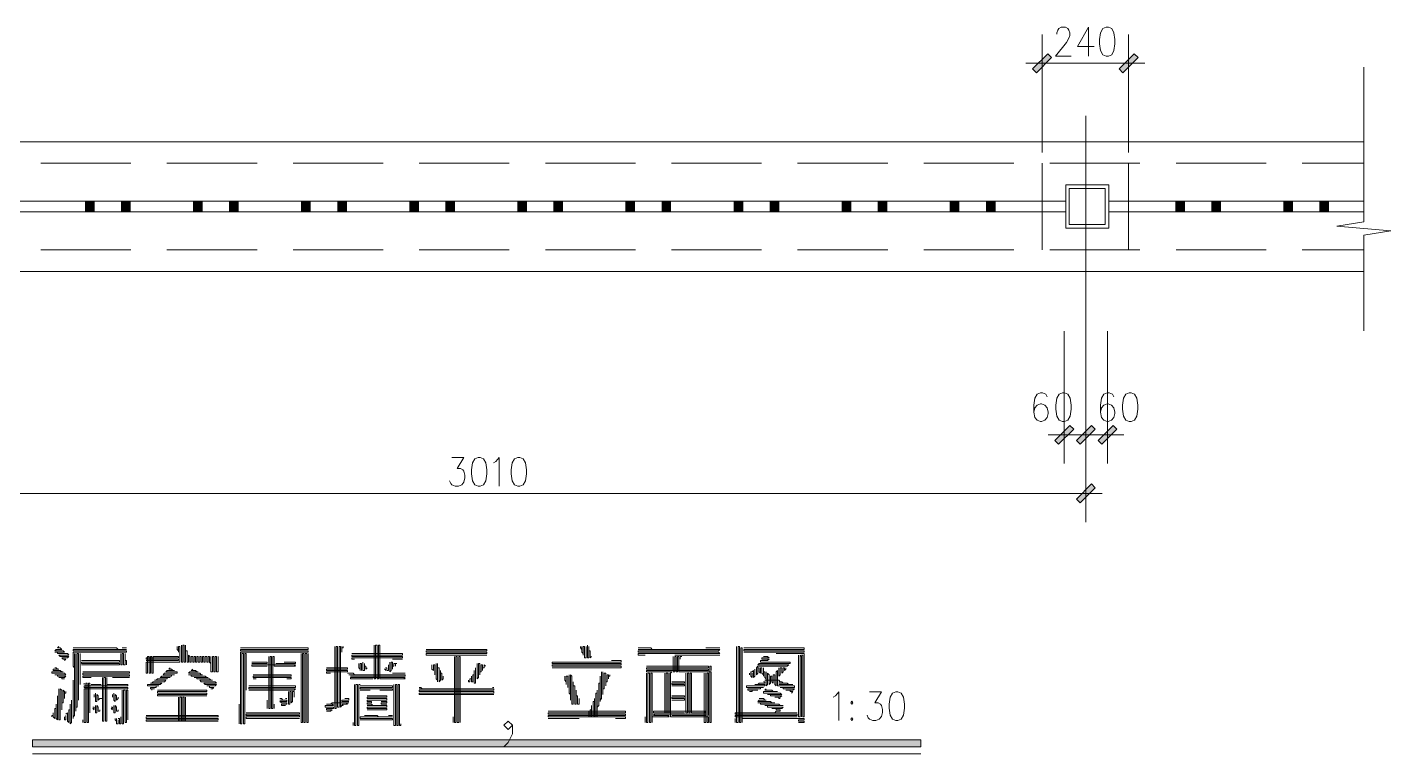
# Model space of a CAD drawing. Header units: millimetres. Extents: x 0 to 414, y 0 to 292.
# Drawn here: x 70.2 to 173.7, y 96.6 to 151.8 of the extents above; entities that cross this region are included whole.
import ezdxf

# ---------------------------------------------------------------- set-up
doc = ezdxf.new("R2010")
doc.units = ezdxf.units.MM

msp = doc.modelspace()

# ---------------------------------------------------------------- hatches: boundary and pattern name
h = msp.add_hatch(color=0)
h.dxf.hatch_style = 2
h.paths.add_polyline_path([(147.644556, 149.792972), (147.933833, 149.503694), (146.783778, 148.353639), (146.4945, 148.642917)])
h = msp.add_hatch(color=0)
h.dxf.hatch_style = 2
h.paths.add_polyline_path([(153.348972, 148.353639), (153.059694, 148.642917), (154.20975, 149.792972), (154.499028, 149.503694)])
h = msp.add_hatch(color=0)
h.dxf.hatch_style = 2
h.paths.add_polyline_path([(74.601917, 138.606389), (74.601917, 137.784417), (75.258083, 137.784417), (75.258083, 138.606389)])
h = msp.add_hatch(color=0)
h.dxf.hatch_style = 2
h.paths.add_polyline_path([(77.335944, 138.606389), (77.335944, 137.784417), (77.995639, 137.784417), (77.995639, 138.606389)])
h = msp.add_hatch(color=0)
h.dxf.hatch_style = 2
h.paths.add_polyline_path([(82.807528, 138.606389), (82.807528, 137.784417), (83.463694, 137.784417), (83.463694, 138.606389)])
h = msp.add_hatch(color=0)
h.dxf.hatch_style = 2
h.paths.add_polyline_path([(85.545083, 138.606389), (85.545083, 137.784417), (86.20125, 137.784417), (86.20125, 138.606389)])
h = msp.add_hatch(color=0)
h.dxf.hatch_style = 2
h.paths.add_polyline_path([(91.013139, 138.606389), (91.013139, 137.784417), (91.669306, 137.784417), (91.669306, 138.606389)])
h = msp.add_hatch(color=0)
h.dxf.hatch_style = 2
h.paths.add_polyline_path([(93.750694, 138.606389), (93.750694, 137.784417), (94.406861, 137.784417), (94.406861, 138.606389)])
h = msp.add_hatch(color=0)
h.dxf.hatch_style = 2
h.paths.add_polyline_path([(99.222278, 138.606389), (99.222278, 137.784417), (99.878444, 137.784417), (99.878444, 138.606389)])
h = msp.add_hatch(color=0)
h.dxf.hatch_style = 2
h.paths.add_polyline_path([(101.956306, 138.606389), (101.956306, 137.784417), (102.612472, 137.784417), (102.612472, 138.606389)])
h = msp.add_hatch(color=0)
h.dxf.hatch_style = 2
h.paths.add_polyline_path([(107.427889, 138.606389), (107.427889, 137.784417), (108.084056, 137.784417), (108.084056, 138.606389)])
h = msp.add_hatch(color=0)
h.dxf.hatch_style = 2
h.paths.add_polyline_path([(110.161917, 138.606389), (110.161917, 137.784417), (110.818083, 137.784417), (110.818083, 138.606389)])
h = msp.add_hatch(color=0)
h.dxf.hatch_style = 2
h.paths.add_polyline_path([(115.6335, 138.606389), (115.6335, 137.784417), (116.289667, 137.784417), (116.289667, 138.606389)])
h = msp.add_hatch(color=0)
h.dxf.hatch_style = 2
h.paths.add_polyline_path([(118.367528, 138.606389), (118.367528, 137.784417), (119.023694, 137.784417), (119.023694, 138.606389)])
h = msp.add_hatch(color=0)
h.dxf.hatch_style = 2
h.paths.add_polyline_path([(123.839111, 138.606389), (123.839111, 137.784417), (124.495278, 137.784417), (124.495278, 138.606389)])
h = msp.add_hatch(color=0)
h.dxf.hatch_style = 2
h.paths.add_polyline_path([(123.839111, 138.606389), (123.839111, 137.784417), (124.495278, 137.784417), (124.495278, 138.606389)])
h = msp.add_hatch(color=0)
h.dxf.hatch_style = 2
h.paths.add_polyline_path([(126.573139, 138.606389), (126.573139, 137.784417), (127.229306, 137.784417), (127.229306, 138.606389)])
h = msp.add_hatch(color=0)
h.dxf.hatch_style = 2
h.paths.add_polyline_path([(126.573139, 138.606389), (126.573139, 137.784417), (127.229306, 137.784417), (127.229306, 138.606389)])
h = msp.add_hatch(color=0)
h.dxf.hatch_style = 2
h.paths.add_polyline_path([(132.044722, 138.606389), (132.044722, 137.784417), (132.700889, 137.784417), (132.700889, 138.606389)])
h = msp.add_hatch(color=0)
h.dxf.hatch_style = 2
h.paths.add_polyline_path([(132.044722, 138.606389), (132.044722, 137.784417), (132.700889, 137.784417), (132.700889, 138.606389)])
h = msp.add_hatch(color=0)
h.dxf.hatch_style = 2
h.paths.add_polyline_path([(134.782278, 138.606389), (134.782278, 137.784417), (135.438444, 137.784417), (135.438444, 138.606389)])
h = msp.add_hatch(color=0)
h.dxf.hatch_style = 2
h.paths.add_polyline_path([(134.782278, 138.606389), (134.782278, 137.784417), (135.438444, 137.784417), (135.438444, 138.606389)])
h = msp.add_hatch(color=0)
h.dxf.hatch_style = 2
h.paths.add_polyline_path([(140.250333, 138.606389), (140.250333, 137.784417), (140.9065, 137.784417), (140.9065, 138.606389)])
h = msp.add_hatch(color=0)
h.dxf.hatch_style = 2
h.paths.add_polyline_path([(142.987889, 138.606389), (142.987889, 137.784417), (143.644056, 137.784417), (143.644056, 138.606389)])
h = msp.add_hatch(color=0)
h.dxf.hatch_style = 2
h.paths.add_polyline_path([(157.363583, 138.606389), (157.363583, 137.784417), (158.023278, 137.784417), (158.023278, 138.606389)])
h = msp.add_hatch(color=0)
h.dxf.hatch_style = 2
h.paths.add_polyline_path([(160.101139, 138.606389), (160.101139, 137.784417), (160.757306, 137.784417), (160.757306, 138.606389)])
h = msp.add_hatch(color=0)
h.dxf.hatch_style = 2
h.paths.add_polyline_path([(165.572722, 138.606389), (165.572722, 137.784417), (166.228889, 137.784417), (166.228889, 138.606389)])
h = msp.add_hatch(color=0)
h.dxf.hatch_style = 2
h.paths.add_polyline_path([(168.30675, 138.606389), (168.30675, 137.784417), (168.962917, 137.784417), (168.962917, 138.606389)])
h = msp.add_hatch(color=0)
h.dxf.hatch_style = 2
h.paths.add_polyline_path([(149.327306, 121.581333), (149.616583, 121.292056), (148.470056, 120.142), (148.17725, 120.431278)])
h = msp.add_hatch(color=0)
h.dxf.hatch_style = 2
h.paths.add_polyline_path([(150.967722, 121.581333), (151.257, 121.292056), (150.110472, 120.142), (149.821194, 120.431278)])
h = msp.add_hatch(color=0)
h.dxf.hatch_style = 2
h.paths.add_polyline_path([(150.110472, 120.142), (149.821194, 120.431278), (150.967722, 121.581333), (151.257, 121.292056)])
h = msp.add_hatch(color=0)
h.dxf.hatch_style = 2
h.paths.add_polyline_path([(151.750889, 120.142), (151.461611, 120.431278), (152.608139, 121.581333), (152.900944, 121.292056)])
h = msp.add_hatch(color=0)
h.dxf.hatch_style = 2
h.paths.add_polyline_path([(150.110472, 115.693472), (149.821194, 115.986278), (150.967722, 117.132806), (151.257, 116.843528)])
h = msp.add_hatch(color=0)
h.dxf.hatch_style = 2
h.paths.add_polyline_path([(70.590833, 97.162056), (70.590833, 97.708861), (138.024306, 97.708861), (138.024306, 97.162056)])

# ---------------------------------------------------------------- linework, layer by layer
at = {"color": 0, "lineweight": 0}
for points in [[(147.214167, 142.299972), (147.214167, 151.260528)], [(148.328944, 151.28875), (148.328944, 151.391056), (148.413611, 151.599194), (148.49475, 151.705028), (148.664083, 151.807333), (148.995694, 151.807333), (149.1615, 151.705028), (149.246167, 151.599194), (149.330833, 151.391056), (149.330833, 151.182917), (149.246167, 150.974778), (149.080361, 150.660806), (148.244278, 149.620111), (149.411972, 149.620111)], [(150.745472, 151.807333), (149.912917, 150.350361), (151.16175, 150.350361)], [(150.745472, 151.807333), (150.745472, 149.620111)], [(153.779361, 142.299972), (153.779361, 151.260528)], [(148.445361, 149.073306), (145.982972, 149.073306)], [(147.221222, 149.073306), (153.772306, 149.073306)], [(152.548167, 149.073306), (155.010556, 149.073306)], [(171.629917, 148.769917), (171.629917, 137.036528), (169.57675, 136.694333), (173.679556, 136.352139), (171.629917, 136.009944), (171.629917, 128.767417)], [(150.540861, 129.959806), (150.540861, 145.076333)], [(44.658139, 143.118417), (171.629917, 143.118417)], [(71.21525, 141.478), (78.055611, 141.478)], [(80.789639, 141.478), (87.626472, 141.478)], [(90.364028, 141.478), (97.200861, 141.478)], [(99.938417, 141.478), (106.77525, 141.478)], [(109.512806, 141.478), (116.349639, 141.478)], [(119.083667, 141.478), (125.924028, 141.478)], [(128.658056, 141.478), (135.498417, 141.478)], [(138.232444, 141.478), (145.072806, 141.478)], [(147.214167, 134.912806), (147.214167, 141.478)], [(147.806833, 141.478), (154.643667, 141.478)], [(153.779361, 134.912806), (153.779361, 141.478)], [(157.381222, 141.478), (164.218056, 141.478)], [(166.955611, 141.478), (171.629917, 141.478)], [(61.429194, 138.606389), (149.006278, 138.606389)], [(61.429194, 137.784417), (149.006278, 137.784417)], [(152.287111, 138.606389), (171.629917, 138.606389)], [(152.287111, 137.784417), (171.629917, 137.784417)], [(71.21525, 134.912806), (78.055611, 134.912806)], [(80.789639, 134.912806), (87.626472, 134.912806)], [(90.364028, 134.912806), (97.200861, 134.912806)], [(99.938417, 134.912806), (106.77525, 134.912806)], [(109.512806, 134.912806), (116.349639, 134.912806)], [(119.083667, 134.912806), (125.924028, 134.912806)], [(128.658056, 134.912806), (135.498417, 134.912806)], [(138.232444, 134.912806), (145.072806, 134.912806)], [(147.806833, 134.912806), (154.643667, 134.912806)], [(157.381222, 134.912806), (164.218056, 134.912806)], [(166.955611, 134.912806), (171.629917, 134.912806)], [(44.658139, 133.272389), (171.629917, 133.272389)], [(150.540861, 132.422194), (150.540861, 114.225917)], [(148.896917, 128.735667), (148.896917, 118.674444)], [(150.540861, 128.735667), (150.540861, 118.674444)], [(150.540861, 128.735667), (150.540861, 118.674444)], [(152.181278, 128.735667), (152.181278, 118.674444)], [(147.591639, 123.740333), (147.506972, 123.948472), (147.2565, 124.054306), (147.090694, 124.054306), (146.840222, 123.948472), (146.674417, 123.638028), (146.58975, 123.115917), (146.58975, 122.593806), (146.674417, 122.177528), (146.840222, 121.969389), (147.090694, 121.867083), (147.175361, 121.867083), (147.425833, 121.969389), (147.591639, 122.177528), (147.672778, 122.4915), (147.672778, 122.593806), (147.591639, 122.907778), (147.425833, 123.115917), (147.175361, 123.22175), (147.090694, 123.22175), (146.840222, 123.115917), (146.674417, 122.907778), (146.58975, 122.593806)], [(152.654, 123.740333), (152.569333, 123.948472), (152.318861, 124.054306), (152.153056, 124.054306), (151.902583, 123.948472), (151.736778, 123.638028), (151.652111, 123.115917), (151.652111, 122.593806), (151.736778, 122.177528), (151.902583, 121.969389), (152.153056, 121.867083), (152.237722, 121.867083), (152.488194, 121.969389), (152.654, 122.177528), (152.738667, 122.4915), (152.738667, 122.593806), (152.654, 122.907778), (152.488194, 123.115917), (152.237722, 123.22175), (152.153056, 123.22175), (151.902583, 123.115917), (151.736778, 122.907778), (151.652111, 122.593806)], [(150.128111, 120.861667), (147.665722, 120.861667)], [(148.9075, 120.861667), (150.530278, 120.861667)], [(151.768528, 120.861667), (149.309667, 120.861667)], [(149.309667, 120.861667), (151.768528, 120.861667)], [(152.170694, 120.861667), (150.547917, 120.861667)], [(150.950083, 120.861667), (153.412472, 120.861667)], [(102.411389, 119.150694), (103.328611, 119.150694), (102.827667, 118.314611), (103.078139, 118.314611), (103.243944, 118.212306), (103.328611, 118.106472), (103.413278, 117.796028), (103.413278, 117.587889), (103.328611, 117.273917), (103.162806, 117.065778), (102.912333, 116.959944), (102.661861, 116.959944), (102.411389, 117.065778), (102.326722, 117.171611), (102.245583, 117.37975)], [(105.579333, 118.734417), (105.745139, 118.836722), (105.995611, 119.150694), (105.995611, 116.959944)], [(150.530278, 116.413139), (59.795833, 116.413139)], [(149.309667, 116.413139), (151.768528, 116.413139)], [(72.591083, 104.785583), (72.48525, 104.67975), (72.696917, 104.67975), (72.806278, 104.570389), (72.379417, 104.570389), (72.270056, 104.464556), (72.912111, 104.464556), (73.017944, 104.358722), (72.270056, 104.358722), (72.48525, 104.358722), (72.48525, 104.249361), (73.233139, 104.249361), (73.338972, 104.143528), (72.591083, 104.143528), (72.696917, 104.037694), (73.338972, 104.037694), (73.233139, 103.928333), (72.806278, 103.928333), (72.912111, 103.8225), (73.127306, 103.8225), (73.017944, 103.716667)], [(73.66, 104.67975), (75.261611, 104.67975), (76.86675, 104.67975), (76.972583, 104.67975), (77.078417, 104.570389), (77.720472, 104.570389), (76.118861, 104.570389), (74.513722, 104.570389), (73.66, 104.570389), (73.66, 104.464556), (75.261611, 104.464556), (76.86675, 104.464556), (77.720472, 104.464556), (77.720472, 104.358722), (76.118861, 104.358722), (74.513722, 104.358722), (73.66, 104.358722), (73.66, 104.249361), (73.66, 103.289806), (73.765833, 103.180444), (73.765833, 104.249361), (73.765833, 102.64775), (73.765833, 101.046139), (73.765833, 99.550361), (73.66, 99.441), (73.66, 99.335167), (73.66, 100.936778), (73.66, 102.220889)], [(77.399444, 104.67975), (77.720472, 104.67975)], [(81.56575, 104.785583), (81.56575, 104.570389), (81.675111, 104.464556), (81.675111, 104.358722), (81.675111, 104.785583), (81.780944, 104.785583), (81.780944, 103.610833), (81.675111, 103.610833), (80.069972, 103.610833), (79.21625, 103.610833), (79.21625, 103.501472), (79.21625, 102.753583), (79.322083, 102.753583), (79.322083, 104.037694), (79.431444, 104.037694), (79.431444, 102.753583), (79.537278, 102.753583), (79.537278, 104.037694), (79.643111, 104.037694), (79.643111, 102.753583), (79.748944, 102.753583), (79.748944, 104.037694), (79.858306, 104.037694), (81.459917, 104.037694), (81.675111, 104.037694), (81.675111, 103.928333), (80.069972, 103.928333), (79.21625, 103.928333), (79.21625, 103.8225), (80.817861, 103.8225), (81.675111, 103.8225), (81.675111, 103.716667), (80.069972, 103.716667), (79.21625, 103.716667)], [(81.886778, 104.891417), (81.886778, 103.610833), (81.996139, 103.610833), (81.996139, 104.891417), (82.101972, 104.891417), (82.101972, 103.610833), (82.207806, 103.610833), (82.207806, 104.891417), (82.207806, 104.464556), (82.313639, 104.464556), (82.313639, 103.610833), (82.423, 103.610833), (82.423, 104.143528), (82.528833, 104.037694), (82.528833, 103.610833), (82.634667, 103.610833), (82.634667, 104.037694), (82.744028, 104.037694), (82.744028, 103.610833), (82.849861, 103.610833), (82.849861, 104.037694), (82.955694, 104.037694), (82.955694, 103.610833), (83.061528, 103.610833), (83.061528, 104.037694), (83.170889, 104.037694), (83.170889, 103.610833), (83.276722, 103.610833), (83.276722, 104.037694), (83.382556, 104.037694), (83.382556, 103.610833), (83.491917, 103.610833), (83.491917, 104.037694), (83.59775, 104.037694), (83.59775, 103.610833), (83.703583, 103.610833), (83.703583, 104.037694), (83.809417, 104.037694), (83.809417, 103.610833), (83.918778, 103.610833), (83.918778, 104.037694), (84.024611, 104.037694), (84.024611, 103.610833), (84.130444, 103.501472), (84.130444, 104.037694), (84.130444, 102.862944), (84.239806, 102.862944), (84.239806, 104.037694), (84.345639, 104.037694), (84.345639, 102.862944), (84.451472, 102.862944), (84.451472, 104.037694), (84.557306, 104.037694), (84.557306, 102.862944), (84.666667, 102.862944), (84.666667, 104.037694)], [(86.374111, 104.67975), (91.5035, 104.67975), (91.5035, 104.570389), (86.374111, 104.570389), (86.374111, 104.464556), (91.5035, 104.464556), (91.5035, 104.358722), (86.374111, 104.358722), (86.374111, 104.249361), (86.374111, 98.908306), (86.483472, 98.908306), (86.483472, 104.249361), (86.589306, 104.249361), (86.589306, 98.908306), (86.695139, 98.908306), (86.695139, 104.249361), (86.8045, 104.249361), (86.8045, 102.64775), (86.8045, 101.473)], [(93.5355, 104.785583), (93.5355, 103.180444), (93.5355, 101.578833), (93.5355, 100.083056), (93.641333, 100.083056), (93.641333, 101.684667), (93.641333, 103.289806), (93.641333, 104.785583), (93.747167, 104.785583), (93.747167, 103.180444), (93.747167, 101.578833), (93.747167, 100.188889), (93.856528, 100.188889), (93.856528, 101.794028), (93.856528, 103.395639), (93.856528, 104.785583), (93.962361, 104.785583), (93.962361, 103.180444), (93.962361, 101.578833), (93.962361, 100.188889), (94.068194, 100.29825), (94.174028, 100.29825), (94.068194, 100.404083), (94.495056, 100.404083), (94.389222, 100.509917), (94.604417, 100.509917), (93.320306, 100.509917), (93.214472, 100.404083), (93.426139, 100.404083)], [(94.068194, 104.785583), (94.068194, 104.358722), (94.068194, 104.67975), (94.174028, 104.67975), (94.174028, 104.785583)], [(96.527056, 104.891417), (96.527056, 103.289806), (96.527056, 102.326722), (96.632889, 102.326722), (96.632889, 103.928333), (96.632889, 104.891417), (96.738722, 104.891417), (96.738722, 103.289806), (96.738722, 102.326722), (96.848083, 102.326722), (96.848083, 103.928333), (96.848083, 104.891417), (96.953917, 104.891417), (96.953917, 103.289806), (96.953917, 102.326722), (97.05975, 102.326722), (98.664889, 102.326722), (98.876556, 102.326722), (98.770722, 102.432556), (98.876556, 102.432556), (97.274944, 102.432556), (95.669806, 102.432556), (94.71025, 102.432556), (94.71025, 102.326722), (96.311861, 102.326722), (96.417694, 102.326722)], [(100.478167, 104.570389), (102.083306, 104.570389), (103.684917, 104.570389), (105.074861, 104.570389), (105.074861, 104.464556), (103.47325, 104.464556), (101.868111, 104.464556), (100.478167, 104.464556), (100.478167, 104.358722), (102.083306, 104.358722), (103.684917, 104.358722), (105.074861, 104.358722), (105.074861, 104.249361), (103.47325, 104.249361), (101.868111, 104.249361), (100.478167, 104.249361), (100.478167, 104.143528), (102.083306, 104.143528), (103.684917, 104.143528), (105.074861, 104.143528)], [(112.17275, 104.785583), (112.17275, 104.67975), (112.278583, 104.570389), (112.278583, 104.785583), (112.278583, 104.358722), (112.384417, 104.249361), (112.384417, 104.143528), (112.384417, 104.785583), (112.493778, 104.785583), (112.493778, 103.928333), (112.599611, 103.928333), (112.599611, 104.785583)], [(112.705444, 104.891417), (112.705444, 103.928333), (112.814806, 103.928333), (112.814806, 104.785583), (112.814806, 104.464556), (112.920639, 104.464556), (112.920639, 103.928333), (113.026472, 104.037694)], [(116.55425, 104.67975), (117.513806, 104.67975), (117.623167, 104.570389), (116.55425, 104.570389), (122.749028, 104.570389), (122.643194, 104.464556), (116.55425, 104.464556), (116.55425, 104.358722), (122.643194, 104.358722), (122.749028, 104.249361), (116.55425, 104.249361), (116.55425, 104.143528), (117.086944, 104.143528)], [(121.683639, 104.67975), (122.749028, 104.67975)], [(124.033139, 104.785583), (124.033139, 99.014139), (124.138972, 99.014139), (124.138972, 104.785583), (124.244806, 104.785583), (124.244806, 99.014139), (124.354167, 99.014139), (124.354167, 104.67975), (124.46, 104.67975), (124.46, 99.014139), (124.46, 99.335167), (124.565833, 99.335167), (126.170972, 99.335167), (127.772583, 99.335167), (129.162528, 99.335167), (129.162528, 99.229333), (128.735667, 99.229333), (128.735667, 99.1235), (129.162528, 99.1235), (129.162528, 99.014139), (128.735667, 99.014139)], [(124.565833, 104.67975), (126.170972, 104.67975), (127.772583, 104.67975), (129.162528, 104.67975), (129.162528, 104.570389), (127.557389, 104.570389), (125.955778, 104.570389), (124.565833, 104.570389), (124.565833, 104.464556), (126.170972, 104.464556), (127.772583, 104.464556), (129.162528, 104.464556), (129.162528, 104.358722), (127.557389, 104.358722), (125.955778, 104.358722), (124.565833, 104.358722)], [(73.875194, 104.249361), (73.875194, 102.64775), (73.875194, 101.046139), (73.875194, 99.871389), (73.875194, 100.188889), (73.981028, 100.188889), (73.981028, 101.794028), (73.981028, 103.395639), (73.981028, 104.249361), (74.086861, 104.249361), (74.086861, 102.64775), (74.086861, 101.046139), (74.086861, 100.725111)], [(74.192694, 104.249361), (74.192694, 102.64775), (74.192694, 101.899861)], [(74.302056, 103.716667), (75.903667, 103.716667), (77.187778, 103.716667), (77.187778, 103.610833), (75.582639, 103.610833), (74.302056, 103.610833), (74.302056, 103.501472), (75.903667, 103.501472), (77.187778, 103.501472), (77.187778, 103.395639), (75.582639, 103.395639), (74.302056, 103.395639)], [(77.293611, 104.249361), (77.293611, 103.395639), (77.399444, 103.395639), (77.399444, 104.249361), (77.505278, 104.249361), (77.505278, 103.395639), (77.614639, 103.395639), (77.614639, 104.249361), (77.614639, 103.716667), (77.720472, 103.716667), (77.720472, 103.395639)], [(88.511944, 104.037694), (88.511944, 102.432556), (88.511944, 100.830944), (88.511944, 100.083056), (88.617778, 100.083056), (88.617778, 101.684667), (88.617778, 103.289806), (88.617778, 104.037694), (88.727139, 104.037694), (88.727139, 102.432556), (88.727139, 100.830944), (88.727139, 100.083056), (88.832972, 100.083056), (88.832972, 101.684667), (88.832972, 103.289806), (88.832972, 104.037694), (88.938806, 104.037694), (88.938806, 103.289806), (89.048167, 103.289806), (90.543944, 103.289806), (90.434583, 103.395639), (90.543944, 103.395639), (88.938806, 103.395639), (87.337194, 103.395639), (87.231361, 103.395639), (87.231361, 103.289806), (88.406111, 103.289806)], [(87.231361, 103.610833), (88.406111, 103.610833), (88.406111, 103.501472), (87.231361, 103.501472)], [(89.686694, 103.610833), (90.543944, 103.610833), (90.543944, 103.501472), (89.048167, 103.501472)], [(90.970806, 104.249361), (90.970806, 99.014139), (91.076639, 99.014139), (91.076639, 104.249361), (91.182472, 104.249361), (91.182472, 99.014139), (91.291833, 99.014139), (91.291833, 104.249361), (91.397667, 104.249361), (91.397667, 99.014139), (91.5035, 99.014139), (91.5035, 104.249361)], [(94.816083, 104.249361), (96.417694, 104.249361), (98.022833, 104.249361), (98.664889, 104.249361), (98.664889, 104.143528), (97.05975, 104.143528), (95.458139, 104.143528), (94.816083, 104.143528), (94.816083, 104.037694), (96.417694, 104.037694), (98.022833, 104.037694), (98.664889, 104.037694), (98.664889, 103.928333), (97.05975, 103.928333), (95.458139, 103.928333), (94.816083, 103.928333), (94.816083, 103.8225), (95.031278, 103.8225)], [(95.352306, 103.501472), (95.352306, 103.180444), (95.458139, 103.074611), (95.458139, 102.968778), (95.458139, 103.501472), (95.563972, 103.501472), (95.563972, 102.968778)], [(95.669806, 103.610833), (95.669806, 102.968778), (95.779167, 102.968778), (95.779167, 103.501472), (95.779167, 103.289806), (95.885, 103.289806), (95.885, 103.074611), (95.990833, 103.180444)], [(97.701806, 103.610833), (97.701806, 102.862944), (97.807639, 102.968778), (97.807639, 103.610833), (97.917, 103.610833), (97.917, 103.074611), (97.917, 103.289806), (98.022833, 103.289806), (98.022833, 103.501472), (98.128667, 103.501472), (98.128667, 103.289806), (98.128667, 103.501472), (98.2345, 103.501472)], [(97.917, 103.8225), (98.664889, 103.8225)], [(101.226056, 103.501472), (101.226056, 102.326722), (101.335417, 102.220889), (101.335417, 102.115056), (101.335417, 103.501472), (101.335417, 103.180444), (101.44125, 103.180444), (101.44125, 102.115056), (101.547083, 102.220889), (101.547083, 102.968778), (101.547083, 102.753583), (101.656444, 102.753583), (101.656444, 102.220889), (101.762278, 102.326722), (101.762278, 102.541917)], [(102.616, 104.037694), (102.616, 99.014139), (102.725361, 99.014139), (102.725361, 104.037694), (102.831194, 104.037694), (102.831194, 99.014139), (102.937028, 99.014139), (102.937028, 104.037694), (103.042861, 104.037694), (103.042861, 99.014139)], [(104.326972, 103.501472), (104.326972, 102.326722), (104.432806, 102.432556), (104.432806, 103.501472), (104.538639, 103.501472), (104.538639, 102.64775), (104.538639, 102.862944), (104.648, 102.862944), (104.648, 103.395639), (104.753833, 103.395639), (104.753833, 102.968778), (104.753833, 103.180444), (104.859667, 103.180444), (104.859667, 103.395639), (104.969028, 103.289806)], [(114.52225, 103.716667), (115.270139, 103.716667), (115.270139, 103.610833), (110.034917, 103.610833), (110.034917, 103.501472), (115.270139, 103.501472), (115.270139, 103.395639), (110.034917, 103.395639), (110.034917, 103.289806), (115.270139, 103.289806), (115.270139, 103.180444), (110.034917, 103.180444)], [(119.224778, 104.037694), (119.224778, 102.862944), (119.330611, 102.862944), (119.330611, 104.037694), (119.439972, 104.037694), (119.439972, 102.862944), (119.545806, 102.862944), (119.545806, 104.037694), (119.651639, 104.037694), (119.651639, 102.862944), (119.757472, 102.862944), (121.362611, 102.862944), (122.1105, 102.862944), (122.1105, 102.753583), (122.1105, 101.151972), (122.1105, 99.550361), (122.1105, 99.014139), (122.001139, 99.014139), (122.001139, 100.619278), (122.001139, 102.220889), (122.001139, 103.289806), (122.1105, 103.289806), (122.1105, 102.968778)], [(119.330611, 104.143528), (120.93575, 104.143528), (122.537361, 104.143528), (122.749028, 104.143528)], [(119.757472, 104.037694), (119.757472, 103.8225), (119.757472, 104.037694), (119.866833, 104.037694)], [(126.061611, 104.037694), (126.382639, 104.037694), (126.492, 103.928333), (125.955778, 103.928333), (125.955778, 103.8225), (126.492, 103.8225), (126.382639, 103.716667), (125.849944, 103.716667), (125.849944, 103.610833), (127.451556, 103.610833), (128.093611, 103.610833), (128.093611, 103.501472), (126.492, 103.501472), (125.744111, 103.501472), (125.63475, 103.395639), (127.239889, 103.395639), (127.987778, 103.395639), (127.878417, 103.289806), (126.276806, 103.289806), (125.63475, 103.289806), (125.528917, 103.180444), (125.528917, 102.64775), (125.63475, 102.753583), (125.63475, 103.180444), (125.744111, 103.180444), (125.744111, 102.862944), (125.849944, 102.753583), (125.849944, 103.180444), (125.955778, 103.180444), (125.955778, 102.753583), (126.061611, 102.64775), (126.061611, 102.541917), (126.061611, 103.180444), (126.061611, 102.862944), (126.170972, 102.862944), (126.170972, 102.432556), (126.276806, 102.326722), (126.276806, 102.862944), (126.276806, 101.794028), (126.382639, 101.899861), (126.382639, 102.753583), (126.492, 102.64775), (126.492, 101.899861), (126.597833, 102.005694), (126.597833, 102.541917), (126.703667, 102.541917), (126.703667, 102.115056), (126.8095, 102.005694), (126.8095, 102.64775), (126.918861, 102.64775), (126.918861, 101.899861), (127.024694, 101.794028), (127.024694, 102.862944), (127.130528, 102.968778), (127.130528, 101.794028), (127.239889, 101.794028), (128.414639, 101.794028), (128.414639, 101.684667), (127.345722, 101.684667), (127.557389, 101.684667), (127.557389, 101.578833), (128.414639, 101.578833), (128.305278, 101.473), (127.772583, 101.473), (128.093611, 101.473), (128.093611, 101.367167), (128.305278, 101.367167), (128.199444, 101.257806)], [(127.024694, 104.249361), (128.626306, 104.249361), (129.162528, 104.249361), (129.162528, 104.143528), (129.162528, 102.541917), (129.162528, 100.936778), (129.162528, 99.441), (129.053167, 99.441), (129.053167, 101.046139), (129.053167, 102.64775), (129.053167, 104.143528), (128.947333, 104.143528)], [(128.735667, 104.143528), (128.735667, 102.541917), (128.735667, 100.936778), (128.735667, 99.441), (128.8415, 99.441), (128.8415, 101.046139), (128.8415, 102.64775), (128.8415, 104.143528), (128.947333, 104.037694), (128.947333, 102.432556), (128.947333, 100.830944), (128.947333, 99.441)], [(72.270056, 103.180444), (72.379417, 103.180444), (72.48525, 103.074611), (72.591083, 103.074611), (72.164222, 103.074611), (72.164222, 102.968778), (72.696917, 102.968778), (72.806278, 102.862944), (72.912111, 102.862944), (72.058389, 102.862944), (72.058389, 102.753583), (73.017944, 102.753583), (73.127306, 102.64775), (72.270056, 102.64775), (72.48525, 102.64775), (72.48525, 102.541917), (73.127306, 102.541917), (73.017944, 102.432556), (72.591083, 102.432556), (72.806278, 102.432556), (72.806278, 102.326722), (73.017944, 102.326722)], [(74.407889, 102.862944), (76.0095, 102.862944), (77.614639, 102.862944), (77.935667, 102.862944), (77.935667, 102.753583), (76.330528, 102.753583), (74.728917, 102.753583), (74.407889, 102.753583), (74.407889, 102.64775), (76.0095, 102.64775), (77.614639, 102.64775), (77.935667, 102.64775), (77.935667, 102.541917), (76.330528, 102.541917), (74.728917, 102.541917), (74.407889, 102.541917), (74.407889, 102.432556), (75.049944, 102.432556)], [(81.033056, 103.180444), (80.927222, 103.074611), (81.138889, 103.074611), (81.24825, 102.968778), (81.354083, 102.968778), (80.817861, 102.968778), (80.712028, 102.862944), (81.56575, 102.862944), (81.56575, 102.753583), (80.606194, 102.753583), (80.496833, 102.64775), (81.354083, 102.64775), (81.138889, 102.64775), (81.138889, 102.541917), (80.391, 102.541917), (80.285167, 102.432556), (81.033056, 102.432556), (80.817861, 102.432556), (80.817861, 102.326722), (80.069972, 102.326722), (79.964139, 102.220889), (79.858306, 102.220889), (80.712028, 102.220889), (80.606194, 102.115056), (79.748944, 102.115056), (79.643111, 102.005694), (79.537278, 102.005694), (80.391, 102.005694), (80.285167, 101.899861), (79.322083, 101.899861), (79.322083, 101.794028), (80.179333, 101.794028), (79.964139, 101.794028), (79.964139, 101.684667), (79.537278, 101.684667), (79.537278, 101.578833), (79.858306, 101.578833), (79.643111, 101.578833), (79.643111, 101.473)], [(82.744028, 103.074611), (82.634667, 102.968778), (82.955694, 102.968778), (83.061528, 102.862944), (83.170889, 102.862944), (82.528833, 102.862944), (82.423, 102.753583), (83.276722, 102.753583), (83.382556, 102.64775), (83.491917, 102.64775), (82.423, 102.64775), (82.634667, 102.64775), (82.634667, 102.541917), (83.703583, 102.541917), (83.809417, 102.432556), (83.918778, 102.432556), (82.849861, 102.432556), (83.061528, 102.432556), (83.061528, 102.326722), (84.024611, 102.326722), (84.130444, 102.220889), (84.239806, 102.220889), (83.276722, 102.220889), (83.382556, 102.115056), (84.451472, 102.115056), (84.557306, 102.005694), (83.59775, 102.005694), (83.703583, 101.899861), (84.557306, 101.899861), (84.451472, 101.794028), (83.809417, 101.794028), (84.024611, 101.794028), (84.024611, 101.684667), (84.345639, 101.684667), (84.239806, 101.578833), (84.130444, 101.578833)], [(87.337194, 102.64775), (88.938806, 102.64775), (90.222917, 102.64775), (90.222917, 102.541917), (88.617778, 102.541917), (87.337194, 102.541917), (87.337194, 102.432556), (88.938806, 102.432556), (90.222917, 102.432556), (90.222917, 102.326722), (89.901889, 102.326722)], [(92.893444, 103.180444), (94.495056, 103.180444), (94.495056, 103.074611), (92.893444, 103.074611), (92.893444, 102.968778), (94.495056, 102.968778), (94.495056, 102.862944), (92.893444, 102.862944), (92.893444, 102.753583), (93.214472, 102.753583)], [(94.495056, 102.753583), (94.921917, 102.753583), (95.031278, 102.64775), (94.604417, 102.64775), (96.206028, 102.64775), (97.807639, 102.64775), (98.876556, 102.64775), (98.876556, 102.541917), (97.274944, 102.541917), (95.669806, 102.541917), (94.71025, 102.541917)], [(97.274944, 103.074611), (97.380778, 103.074611), (97.380778, 102.968778)], [(97.595972, 103.395639), (97.595972, 102.968778), (97.486611, 102.968778), (97.486611, 103.180444), (97.380778, 103.180444)], [(97.917, 102.753583), (98.876556, 102.753583)], [(100.908556, 103.395639), (100.908556, 103.074611), (101.014389, 102.968778), (101.014389, 103.395639), (101.120222, 103.395639), (101.120222, 102.64775)], [(104.221139, 103.180444), (104.221139, 102.005694), (104.111778, 102.005694), (104.111778, 102.968778), (104.111778, 102.64775), (104.005944, 102.64775), (104.005944, 102.115056), (103.900111, 102.115056), (103.900111, 102.541917), (103.900111, 102.326722), (103.79075, 102.326722), (103.79075, 102.115056), (103.684917, 102.115056), (103.684917, 102.220889)], [(110.998, 102.541917), (110.998, 102.220889), (111.103833, 102.115056), (111.103833, 101.899861), (111.103833, 102.541917), (111.209667, 102.541917), (111.209667, 101.684667)], [(111.319028, 102.64775), (111.319028, 101.257806), (111.424861, 101.151972), (111.424861, 100.725111), (111.424861, 102.326722), (111.424861, 102.64775), (111.530694, 102.541917), (111.530694, 100.936778), (111.530694, 100.404083), (111.636528, 100.404083), (111.636528, 102.005694), (111.636528, 102.115056), (111.636528, 101.794028), (111.745889, 101.794028), (111.745889, 100.404083), (111.851722, 100.404083), (111.851722, 101.473), (111.851722, 101.046139), (111.957556, 101.046139), (111.957556, 100.404083), (112.066917, 100.404083), (112.066917, 100.830944)], [(113.774361, 102.862944), (113.774361, 101.257806), (113.774361, 100.830944), (113.668528, 100.725111), (113.668528, 100.619278), (113.668528, 102.220889), (113.668528, 102.541917), (113.668528, 102.005694), (113.562694, 102.005694), (113.562694, 100.404083), (113.562694, 100.29825), (113.453333, 100.188889), (113.453333, 99.441), (113.453333, 101.046139), (113.453333, 101.473), (113.453333, 101.257806), (113.3475, 101.257806), (113.3475, 99.656194), (113.3475, 99.441), (113.241667, 99.441), (113.241667, 100.830944), (113.241667, 100.619278), (113.132306, 100.619278), (113.132306, 99.441), (113.026472, 99.441), (113.026472, 100.29825), (113.026472, 99.977222), (112.920639, 99.977222), (112.920639, 99.441), (112.814806, 99.441), (112.814806, 99.871389), (112.705444, 99.871389)], [(113.883722, 102.862944), (113.883722, 101.257806), (113.883722, 101.151972), (113.883722, 101.578833), (113.989556, 101.578833), (113.989556, 102.753583), (114.095389, 102.753583), (114.095389, 101.794028), (114.095389, 102.115056), (114.201222, 102.115056), (114.201222, 102.64775), (114.310583, 102.64775), (114.310583, 102.326722), (114.310583, 102.541917), (114.416417, 102.541917), (114.416417, 102.64775)], [(117.192778, 103.289806), (118.797917, 103.289806), (120.399528, 103.289806), (121.895306, 103.289806), (121.895306, 103.180444), (120.293694, 103.180444), (118.688556, 103.180444), (117.192778, 103.180444), (117.192778, 103.074611), (118.797917, 103.074611), (120.399528, 103.074611), (121.895306, 103.074611), (121.895306, 102.968778), (120.293694, 102.968778), (118.688556, 102.968778), (117.192778, 102.968778), (117.192778, 102.862944), (118.797917, 102.862944), (119.118944, 102.862944), (119.009583, 102.753583), (119.009583, 101.151972), (119.009583, 99.550361), (119.009583, 99.441), (119.118944, 99.441), (120.720556, 99.441), (121.895306, 99.441), (121.895306, 99.335167), (121.895306, 99.014139), (121.789472, 99.014139), (121.789472, 100.619278), (121.789472, 102.220889), (121.789472, 102.753583), (121.895306, 102.753583), (121.895306, 101.151972), (121.895306, 99.550361)], [(117.192778, 102.753583), (117.192778, 101.151972), (117.192778, 99.550361), (117.192778, 99.014139), (117.302139, 99.014139), (117.302139, 100.619278), (117.302139, 102.220889), (117.302139, 102.753583), (117.407972, 102.753583), (117.407972, 101.151972), (117.407972, 99.550361), (117.407972, 99.014139), (117.513806, 99.014139), (117.513806, 100.619278), (117.513806, 102.220889), (117.513806, 102.753583), (117.623167, 102.753583), (117.623167, 101.151972), (117.623167, 99.550361), (117.623167, 99.014139), (117.623167, 99.441), (117.729, 99.441), (118.90375, 99.441), (118.797917, 99.550361), (118.90375, 99.550361), (117.729, 99.550361), (117.834833, 99.656194), (117.729, 99.656194), (119.330611, 99.656194), (120.93575, 99.656194), (121.683639, 99.656194), (121.683639, 99.550361), (120.0785, 99.550361), (119.118944, 99.550361)], [(120.187861, 102.753583), (120.187861, 101.151972), (120.187861, 99.762028), (120.293694, 99.762028), (120.293694, 101.367167), (120.293694, 102.753583), (120.399528, 102.753583), (120.399528, 101.151972), (120.399528, 99.762028), (120.505361, 99.762028), (120.505361, 101.367167), (120.505361, 102.753583), (120.614722, 102.753583), (120.614722, 101.151972), (120.614722, 99.762028), (120.720556, 99.762028), (121.683639, 99.762028), (121.574278, 99.871389), (121.683639, 99.871389), (120.0785, 99.871389), (118.476889, 99.871389), (117.729, 99.871389), (117.729, 99.762028), (119.330611, 99.762028), (120.0785, 99.762028)], [(118.582722, 102.753583), (118.582722, 101.151972), (118.582722, 99.762028), (118.688556, 99.762028), (118.688556, 101.367167), (118.688556, 102.753583), (118.797917, 102.753583), (118.797917, 101.151972), (118.797917, 99.762028), (118.90375, 99.762028), (118.90375, 101.367167), (118.90375, 102.753583)], [(121.574278, 102.753583), (121.574278, 101.151972), (121.574278, 99.550361), (121.574278, 99.014139), (121.683639, 99.014139), (121.683639, 100.619278), (121.683639, 102.220889), (121.683639, 102.753583)], [(124.996222, 102.753583), (124.996222, 102.64775)], [(125.423083, 103.074611), (125.423083, 102.541917), (125.313722, 102.432556), (125.313722, 102.968778), (125.207889, 102.862944), (125.102056, 102.862944), (125.102056, 102.541917), (125.207889, 102.432556), (125.207889, 102.753583)], [(127.239889, 103.180444), (127.239889, 102.541917), (127.345722, 102.64775), (127.345722, 103.180444), (127.451556, 103.180444), (127.451556, 102.753583), (127.557389, 102.862944), (127.557389, 103.180444), (127.66675, 103.180444), (127.66675, 102.968778), (127.772583, 103.074611), (127.772583, 103.180444)], [(72.591083, 101.578833), (72.591083, 99.977222), (72.591083, 99.229333), (72.696917, 99.229333), (72.696917, 100.830944), (72.696917, 101.578833), (72.806278, 101.473), (72.806278, 99.977222), (72.806278, 100.509917), (72.912111, 100.509917), (72.912111, 101.473), (73.017944, 101.367167), (73.017944, 100.830944), (73.017944, 101.257806), (73.127306, 101.257806), (73.127306, 101.367167)], [(75.903667, 102.432556), (75.903667, 100.830944), (75.903667, 99.229333), (75.903667, 99.1235), (76.0095, 99.1235), (76.0095, 100.725111), (76.0095, 102.326722), (76.0095, 102.432556), (76.118861, 102.432556), (76.118861, 100.830944), (76.118861, 99.229333), (76.118861, 99.1235), (76.224694, 99.1235), (76.224694, 100.725111), (76.224694, 102.326722), (76.224694, 102.432556), (76.224694, 101.899861), (76.330528, 101.899861), (77.826306, 101.899861), (77.826306, 101.794028), (76.224694, 101.794028), (74.623083, 101.794028), (74.513722, 101.794028), (74.513722, 101.684667), (76.118861, 101.684667), (77.720472, 101.684667), (77.826306, 101.684667), (77.826306, 101.578833), (76.224694, 101.578833), (74.623083, 101.578833), (74.513722, 101.578833), (74.513722, 101.473), (74.513722, 99.871389), (74.513722, 99.014139), (74.623083, 99.014139), (74.623083, 100.619278), (74.623083, 102.005694), (74.728917, 102.005694), (74.728917, 100.404083), (74.728917, 99.014139), (74.83475, 99.014139), (74.83475, 100.619278), (74.83475, 102.005694), (74.940583, 102.005694), (74.940583, 100.404083), (74.940583, 99.762028)], [(74.513722, 102.005694), (74.513722, 101.899861)], [(75.049944, 101.899861), (75.797833, 101.899861)], [(76.651556, 102.432556), (77.935667, 102.432556)], [(77.399444, 101.473), (77.399444, 99.871389), (77.399444, 98.908306), (77.505278, 98.908306), (77.505278, 100.509917), (77.505278, 101.473), (77.614639, 101.473), (77.614639, 99.871389), (77.614639, 99.014139), (77.720472, 99.014139), (77.720472, 100.619278), (77.720472, 101.473), (77.826306, 101.473), (77.826306, 99.871389), (77.826306, 99.229333)], [(80.069972, 101.473), (81.675111, 101.473), (83.276722, 101.473), (83.809417, 101.473), (83.809417, 101.367167), (82.207806, 101.367167), (80.606194, 101.367167), (80.069972, 101.367167), (80.069972, 101.257806), (81.675111, 101.257806), (83.276722, 101.257806), (83.809417, 101.257806), (83.809417, 101.151972), (82.207806, 101.151972), (80.606194, 101.151972), (80.069972, 101.151972), (80.069972, 101.046139), (81.675111, 101.046139), (83.276722, 101.046139), (83.809417, 101.046139)], [(87.016167, 101.794028), (88.617778, 101.794028), (90.222917, 101.794028), (90.543944, 101.794028), (90.543944, 101.684667), (88.938806, 101.684667), (87.337194, 101.684667), (87.016167, 101.684667), (87.016167, 101.578833), (88.617778, 101.578833), (90.222917, 101.578833), (90.543944, 101.578833), (90.434583, 101.473), (88.832972, 101.473), (87.231361, 101.473), (87.016167, 101.473)], [(87.337194, 102.326722), (87.552389, 102.326722)], [(95.031278, 101.899861), (95.031278, 100.29825), (95.031278, 98.802472), (95.137111, 98.802472), (95.137111, 100.404083), (95.137111, 101.899861), (95.242944, 101.899861), (95.242944, 100.29825), (95.242944, 98.802472), (95.352306, 98.802472), (95.352306, 100.404083), (95.352306, 101.899861), (95.458139, 101.899861)], [(95.458139, 101.794028), (97.05975, 101.794028), (97.917, 101.794028), (97.917, 101.684667), (96.311861, 101.684667), (95.458139, 101.684667), (95.458139, 101.578833), (97.05975, 101.578833), (97.917, 101.578833), (97.917, 101.473), (96.953917, 101.473)], [(95.458139, 101.473), (96.206028, 101.473)], [(98.022833, 101.899861), (98.022833, 100.29825), (98.022833, 98.802472), (98.128667, 98.802472), (98.128667, 100.404083), (98.128667, 101.899861), (98.2345, 101.899861), (98.2345, 100.29825), (98.2345, 98.802472), (98.343861, 98.802472), (98.343861, 100.404083), (98.343861, 101.899861), (98.449694, 101.899861), (98.449694, 100.29825), (98.449694, 98.802472), (98.555528, 98.802472), (98.555528, 98.908306)], [(99.945472, 101.684667), (100.051306, 101.684667), (100.160667, 101.578833), (99.945472, 101.578833), (105.607556, 101.578833), (105.607556, 101.473), (99.945472, 101.473), (99.945472, 101.367167), (105.607556, 101.367167), (105.607556, 101.257806), (99.945472, 101.257806), (99.945472, 101.151972), (105.607556, 101.151972)], [(105.501722, 101.684667), (105.607556, 101.684667)], [(119.118944, 102.115056), (120.0785, 102.115056), (120.0785, 102.005694), (119.118944, 102.005694), (119.118944, 101.899861), (120.0785, 101.899861), (120.0785, 101.794028), (119.118944, 101.794028)], [(126.061611, 102.115056), (126.170972, 102.115056), (126.170972, 102.005694), (125.744111, 102.005694), (125.63475, 101.899861), (125.423083, 101.899861), (126.170972, 101.899861), (126.170972, 101.794028), (124.781028, 101.794028), (124.781028, 101.684667), (126.061611, 101.684667), (125.849944, 101.684667), (125.849944, 101.578833), (124.886861, 101.578833), (124.886861, 101.473), (125.63475, 101.473), (125.207889, 101.473), (125.207889, 101.367167), (124.996222, 101.367167)], [(126.276806, 101.578833), (126.170972, 101.473), (126.703667, 101.473), (126.8095, 101.367167), (127.130528, 101.367167), (126.061611, 101.367167), (126.061611, 101.257806), (127.345722, 101.257806), (127.451556, 101.151972), (126.382639, 101.151972), (126.597833, 101.151972), (126.597833, 101.046139), (127.451556, 101.046139), (127.345722, 100.936778), (126.918861, 100.936778), (127.239889, 100.936778), (127.239889, 100.830944), (127.345722, 100.830944)], [(126.170972, 102.220889), (127.239889, 102.220889), (127.345722, 102.115056), (127.239889, 102.115056), (127.451556, 102.115056), (127.557389, 102.005694), (127.239889, 102.005694), (127.878417, 102.005694), (127.987778, 101.899861), (128.305278, 101.899861), (127.239889, 101.899861)], [(72.48525, 101.046139), (72.48525, 99.441), (72.48525, 99.229333), (72.379417, 99.335167), (72.379417, 100.404083), (72.379417, 100.083056), (72.270056, 100.083056), (72.270056, 99.335167), (72.164222, 99.441), (72.164222, 99.762028), (72.164222, 99.550361), (72.058389, 99.550361), (72.058389, 99.441)], [(73.554167, 100.725111), (73.554167, 99.1235), (73.554167, 99.014139), (73.444806, 98.908306), (73.444806, 100.404083), (73.444806, 99.977222), (73.338972, 99.977222), (73.338972, 99.014139), (73.233139, 99.1235), (73.233139, 99.762028), (73.127306, 99.656194)], [(75.261611, 101.151972), (75.261611, 100.936778)], [(75.370972, 101.257806), (75.370972, 100.619278), (75.476806, 100.619278), (75.476806, 101.151972), (75.582639, 101.046139), (75.582639, 100.725111), (75.692, 100.830944)], [(75.903667, 100.830944), (75.692, 100.830944)], [(76.651556, 101.151972), (76.651556, 100.936778)], [(76.757389, 101.257806), (76.757389, 100.725111), (76.86675, 100.619278), (76.86675, 101.151972), (76.972583, 101.046139), (76.972583, 100.725111), (77.078417, 100.830944), (77.078417, 100.936778)], [(81.675111, 100.936778), (81.675111, 99.335167), (81.675111, 99.1235), (81.780944, 99.1235), (81.780944, 100.725111), (81.780944, 100.936778), (81.886778, 100.936778), (81.886778, 99.335167), (81.886778, 99.1235), (81.996139, 99.1235), (81.996139, 100.725111), (81.996139, 100.936778), (82.101972, 100.936778), (82.101972, 99.335167), (82.101972, 99.1235), (82.207806, 99.1235), (82.207806, 100.725111), (82.207806, 100.936778)], [(86.268278, 100.404083), (86.268278, 98.908306)], [(88.406111, 100.725111), (88.406111, 100.083056)], [(88.938806, 100.404083), (88.938806, 100.083056)], [(89.365667, 100.830944), (89.475028, 100.830944), (89.580861, 100.725111), (89.365667, 100.725111), (89.901889, 100.725111), (89.901889, 100.619278), (89.365667, 100.619278), (89.475028, 100.509917), (89.901889, 100.509917), (89.901889, 100.404083), (89.475028, 100.404083), (89.475028, 100.29825), (89.796056, 100.29825)], [(89.796056, 100.830944), (89.901889, 100.830944)], [(90.007722, 101.367167), (90.007722, 100.404083), (90.113556, 100.404083), (90.113556, 101.367167), (90.222917, 101.367167), (90.222917, 100.509917), (90.32875, 100.619278), (90.32875, 101.367167), (90.434583, 101.367167), (90.434583, 100.936778)], [(92.893444, 100.404083), (93.320306, 100.404083), (93.426139, 100.29825), (92.787611, 100.29825), (92.787611, 100.188889), (93.426139, 100.188889), (93.426139, 100.083056), (92.893444, 100.083056), (92.893444, 99.977222), (93.320306, 99.977222), (93.214472, 99.871389), (92.893444, 99.871389)], [(94.283389, 100.830944), (94.604417, 100.830944), (94.604417, 100.725111), (94.068194, 100.725111), (94.068194, 100.619278), (94.604417, 100.619278)], [(95.990833, 101.046139), (97.486611, 101.046139), (97.486611, 100.936778), (95.990833, 100.936778), (95.990833, 100.830944), (97.486611, 100.830944), (97.486611, 100.725111), (95.990833, 100.725111), (95.990833, 100.619278), (96.311861, 100.619278), (96.311861, 100.509917), (95.990833, 100.509917), (95.990833, 100.404083), (96.311861, 100.404083), (96.417694, 100.29825), (95.990833, 100.29825), (97.486611, 100.29825), (97.486611, 100.188889), (95.990833, 100.188889), (95.990833, 100.083056), (97.486611, 100.083056), (97.486611, 99.977222), (95.990833, 99.977222)], [(97.05975, 100.619278), (97.486611, 100.619278), (97.486611, 100.509917), (97.05975, 100.509917), (97.05975, 100.404083), (97.486611, 100.404083)], [(119.118944, 101.046139), (120.0785, 101.046139), (120.0785, 100.936778), (119.118944, 100.936778), (119.118944, 100.830944), (120.0785, 100.830944), (120.0785, 100.725111), (119.118944, 100.725111)], [(125.744111, 100.830944), (126.061611, 100.830944), (126.170972, 100.725111), (126.276806, 100.725111), (125.744111, 100.725111), (125.63475, 100.619278), (126.597833, 100.619278), (126.703667, 100.509917), (126.918861, 100.509917), (125.63475, 100.509917), (125.849944, 100.509917), (125.849944, 100.404083), (127.239889, 100.404083), (127.345722, 100.29825), (127.557389, 100.29825), (126.170972, 100.29825), (126.382639, 100.29825), (126.382639, 100.188889), (127.557389, 100.188889), (127.451556, 100.083056), (126.703667, 100.083056), (127.024694, 100.083056), (127.024694, 99.977222), (127.345722, 99.977222), (127.345722, 99.871389), (127.024694, 99.871389), (126.918861, 99.762028), (128.520472, 99.762028), (128.626306, 99.762028), (127.024694, 99.762028), (125.423083, 99.762028), (123.927306, 99.762028), (123.927306, 99.656194), (125.528917, 99.656194), (127.130528, 99.656194), (128.626306, 99.656194), (128.626306, 99.550361), (127.024694, 99.550361), (125.423083, 99.550361), (123.927306, 99.550361), (123.927306, 99.441), (125.528917, 99.441), (127.130528, 99.441), (128.626306, 99.441)], [(131.360333, 100.936778), (131.526139, 101.042611), (131.776611, 101.353056), (131.776611, 99.165833)], [(134.108472, 101.353056), (135.025694, 101.353056), (134.528278, 100.5205), (134.775222, 100.5205), (134.944556, 100.414667), (135.025694, 100.312361), (135.110361, 99.998389), (135.110361, 99.79025), (135.025694, 99.479806), (134.859889, 99.271667), (134.609417, 99.165833), (134.358944, 99.165833), (134.108472, 99.271667), (134.027333, 99.373972), (133.942667, 99.582111)], [(73.127306, 99.550361), (73.127306, 99.229333), (73.017944, 99.229333), (73.017944, 99.441)], [(75.155778, 100.188889), (75.261611, 100.188889), (75.261611, 100.083056), (75.155778, 100.083056), (75.261611, 99.977222)], [(75.370972, 100.29825), (75.370972, 99.762028), (75.476806, 99.762028), (75.476806, 100.29825), (75.582639, 100.188889), (75.582639, 99.871389), (75.692, 99.871389), (75.692, 99.977222)], [(76.545722, 100.188889), (76.651556, 100.188889), (76.651556, 100.083056), (76.545722, 100.083056), (76.651556, 99.977222)], [(76.757389, 100.29825), (76.757389, 99.762028), (76.86675, 99.762028), (76.86675, 100.29825), (76.972583, 100.188889), (76.972583, 99.871389), (77.078417, 99.871389), (77.078417, 99.977222)], [(77.293611, 99.441), (77.293611, 98.908306), (77.187778, 98.908306), (77.187778, 99.335167), (77.078417, 99.335167)], [(79.21625, 99.550361), (84.666667, 99.550361), (84.666667, 99.441), (79.21625, 99.441), (79.21625, 99.335167), (84.666667, 99.335167), (84.666667, 99.229333), (79.21625, 99.229333), (79.21625, 99.1235), (84.666667, 99.1235)], [(86.8045, 99.762028), (88.406111, 99.762028), (90.007722, 99.762028), (90.861444, 99.762028), (90.861444, 99.656194), (89.259833, 99.656194), (87.658222, 99.656194), (86.8045, 99.656194), (86.8045, 99.550361), (88.406111, 99.550361), (90.007722, 99.550361), (90.861444, 99.550361), (90.861444, 99.441), (89.259833, 99.441), (87.658222, 99.441), (86.8045, 99.441), (86.8045, 99.335167), (88.406111, 99.335167), (90.007722, 99.335167), (90.861444, 99.335167)], [(95.779167, 99.550361), (96.738722, 99.550361), (96.848083, 99.441), (97.917, 99.441), (96.311861, 99.441), (95.458139, 99.441), (95.458139, 99.335167), (97.05975, 99.335167), (97.917, 99.335167), (97.917, 99.229333), (96.311861, 99.229333), (95.458139, 99.229333)], [(97.595972, 99.550361), (97.917, 99.550361)], [(102.510167, 99.441), (102.510167, 99.014139)], [(109.713889, 99.871389), (115.591167, 99.871389), (115.591167, 99.762028), (109.713889, 99.762028), (109.713889, 99.656194), (115.591167, 99.656194), (115.591167, 99.550361), (109.713889, 99.550361), (109.713889, 99.441), (115.591167, 99.441), (115.591167, 99.335167), (114.843278, 99.335167)], [(117.086944, 99.441), (117.086944, 99.014139)], [(74.407889, 99.229333), (74.407889, 99.014139)], [(76.86675, 99.335167), (76.86675, 99.229333), (76.972583, 99.1235), (76.972583, 99.335167), (76.972583, 98.908306), (77.078417, 98.908306), (77.078417, 99.229333)], [(94.921917, 99.014139), (94.921917, 98.802472)], [(107.008083, 98.806), (106.683528, 98.481444), (106.355444, 98.806), (106.683528, 99.130556), (107.008083, 98.806), (107.008083, 98.153361), (106.683528, 97.50425), (106.355444, 97.179694)], [(109.713889, 99.335167), (111.319028, 99.335167), (112.066917, 99.335167)], [(123.927306, 99.335167), (123.927306, 99.014139)], [(70.590833, 96.647), (138.024306, 96.647)]]:
    msp.add_lwpolyline(points, dxfattribs=at)
for points in [[(152.078972, 151.807333), (151.832028, 151.705028), (151.662694, 151.391056), (151.581556, 150.868944), (151.581556, 150.5585), (151.662694, 150.036389), (151.832028, 149.725944), (152.078972, 149.620111), (152.248306, 149.620111), (152.498778, 149.725944), (152.664583, 150.036389), (152.745722, 150.5585), (152.745722, 150.868944), (152.664583, 151.391056), (152.498778, 151.705028), (152.248306, 151.807333)], [(147.644556, 149.792972), (147.933833, 149.503694), (146.783778, 148.353639), (146.4945, 148.642917)], [(153.348972, 148.353639), (153.059694, 148.642917), (154.20975, 149.792972), (154.499028, 149.503694)], [(149.006278, 136.553222), (149.006278, 139.837583), (152.287111, 139.837583), (152.287111, 136.553222)], [(149.277917, 136.828389), (149.277917, 139.562417), (152.015472, 139.562417), (152.015472, 136.828389)], [(74.601917, 138.606389), (74.601917, 137.784417), (75.258083, 137.784417), (75.258083, 138.606389)], [(77.335944, 138.606389), (77.335944, 137.784417), (77.995639, 137.784417), (77.995639, 138.606389)], [(82.807528, 138.606389), (82.807528, 137.784417), (83.463694, 137.784417), (83.463694, 138.606389)], [(85.545083, 138.606389), (85.545083, 137.784417), (86.20125, 137.784417), (86.20125, 138.606389)], [(91.013139, 138.606389), (91.013139, 137.784417), (91.669306, 137.784417), (91.669306, 138.606389)], [(93.750694, 138.606389), (93.750694, 137.784417), (94.406861, 137.784417), (94.406861, 138.606389)], [(99.222278, 138.606389), (99.222278, 137.784417), (99.878444, 137.784417), (99.878444, 138.606389)], [(101.956306, 138.606389), (101.956306, 137.784417), (102.612472, 137.784417), (102.612472, 138.606389)], [(107.427889, 138.606389), (107.427889, 137.784417), (108.084056, 137.784417), (108.084056, 138.606389)], [(110.161917, 138.606389), (110.161917, 137.784417), (110.818083, 137.784417), (110.818083, 138.606389)], [(115.6335, 138.606389), (115.6335, 137.784417), (116.289667, 137.784417), (116.289667, 138.606389)], [(118.367528, 138.606389), (118.367528, 137.784417), (119.023694, 137.784417), (119.023694, 138.606389)], [(123.839111, 138.606389), (123.839111, 137.784417), (124.495278, 137.784417), (124.495278, 138.606389)], [(123.839111, 138.606389), (123.839111, 137.784417), (124.495278, 137.784417), (124.495278, 138.606389)], [(126.573139, 138.606389), (126.573139, 137.784417), (127.229306, 137.784417), (127.229306, 138.606389)], [(126.573139, 138.606389), (126.573139, 137.784417), (127.229306, 137.784417), (127.229306, 138.606389)], [(132.044722, 138.606389), (132.044722, 137.784417), (132.700889, 137.784417), (132.700889, 138.606389)], [(132.044722, 138.606389), (132.044722, 137.784417), (132.700889, 137.784417), (132.700889, 138.606389)], [(134.782278, 138.606389), (134.782278, 137.784417), (135.438444, 137.784417), (135.438444, 138.606389)], [(134.782278, 138.606389), (134.782278, 137.784417), (135.438444, 137.784417), (135.438444, 138.606389)], [(140.250333, 138.606389), (140.250333, 137.784417), (140.9065, 137.784417), (140.9065, 138.606389)], [(142.987889, 138.606389), (142.987889, 137.784417), (143.644056, 137.784417), (143.644056, 138.606389)], [(157.363583, 138.606389), (157.363583, 137.784417), (158.023278, 137.784417), (158.023278, 138.606389)], [(160.101139, 138.606389), (160.101139, 137.784417), (160.757306, 137.784417), (160.757306, 138.606389)], [(165.572722, 138.606389), (165.572722, 137.784417), (166.228889, 137.784417), (166.228889, 138.606389)], [(168.30675, 138.606389), (168.30675, 137.784417), (168.962917, 137.784417), (168.962917, 138.606389)], [(148.759333, 124.054306), (148.508861, 123.948472), (148.339528, 123.638028), (148.258389, 123.115917), (148.258389, 122.801944), (148.339528, 122.283361), (148.508861, 121.969389), (148.759333, 121.867083), (148.925139, 121.867083), (149.175611, 121.969389), (149.341417, 122.283361), (149.426083, 122.801944), (149.426083, 123.115917), (149.341417, 123.638028), (149.175611, 123.948472), (148.925139, 124.054306)], [(153.821694, 124.054306), (153.571222, 123.948472), (153.405417, 123.638028), (153.32075, 123.115917), (153.32075, 122.801944), (153.405417, 122.283361), (153.571222, 121.969389), (153.821694, 121.867083), (153.9875, 121.867083), (154.237972, 121.969389), (154.403778, 122.283361), (154.488444, 122.801944), (154.488444, 123.115917), (154.403778, 123.638028), (154.237972, 123.948472), (153.9875, 124.054306)], [(149.327306, 121.581333), (149.616583, 121.292056), (148.470056, 120.142), (148.17725, 120.431278)], [(150.967722, 121.581333), (151.257, 121.292056), (150.110472, 120.142), (149.821194, 120.431278)], [(150.110472, 120.142), (149.821194, 120.431278), (150.967722, 121.581333), (151.257, 121.292056)], [(151.750889, 120.142), (151.461611, 120.431278), (152.608139, 121.581333), (152.900944, 121.292056)], [(104.411639, 119.150694), (104.161167, 119.044861), (103.995361, 118.734417), (103.910694, 118.212306), (103.910694, 117.898333), (103.995361, 117.37975), (104.161167, 117.065778), (104.411639, 116.959944), (104.577444, 116.959944), (104.827917, 117.065778), (104.99725, 117.37975), (105.078389, 117.898333), (105.078389, 118.212306), (104.99725, 118.734417), (104.827917, 119.044861), (104.577444, 119.150694)], [(107.413778, 119.150694), (107.163306, 119.044861), (106.9975, 118.734417), (106.912833, 118.212306), (106.912833, 117.898333), (106.9975, 117.37975), (107.163306, 117.065778), (107.413778, 116.959944), (107.579583, 116.959944), (107.830056, 117.065778), (107.995861, 117.37975), (108.080528, 117.898333), (108.080528, 118.212306), (107.995861, 118.734417), (107.830056, 119.044861), (107.579583, 119.150694)], [(150.110472, 115.693472), (149.821194, 115.986278), (150.967722, 117.132806), (151.257, 116.843528)], [(132.774972, 100.626333), (132.693833, 100.5205), (132.774972, 100.414667), (132.859639, 100.5205)], [(136.108722, 101.353056), (135.861778, 101.25075), (135.692444, 100.936778), (135.611306, 100.414667), (135.611306, 100.104222), (135.692444, 99.582111), (135.861778, 99.271667), (136.108722, 99.165833), (136.278056, 99.165833), (136.528528, 99.271667), (136.694333, 99.582111), (136.779, 100.104222), (136.779, 100.414667), (136.694333, 100.936778), (136.528528, 101.25075), (136.278056, 101.353056)], [(132.774972, 99.373972), (132.693833, 99.271667), (132.774972, 99.165833), (132.859639, 99.271667)], [(70.590833, 97.162056), (70.590833, 97.708861), (138.024306, 97.708861), (138.024306, 97.162056)]]:
    msp.add_lwpolyline(points, close=True, dxfattribs=at)

doc.saveas('drawing.dxf')
